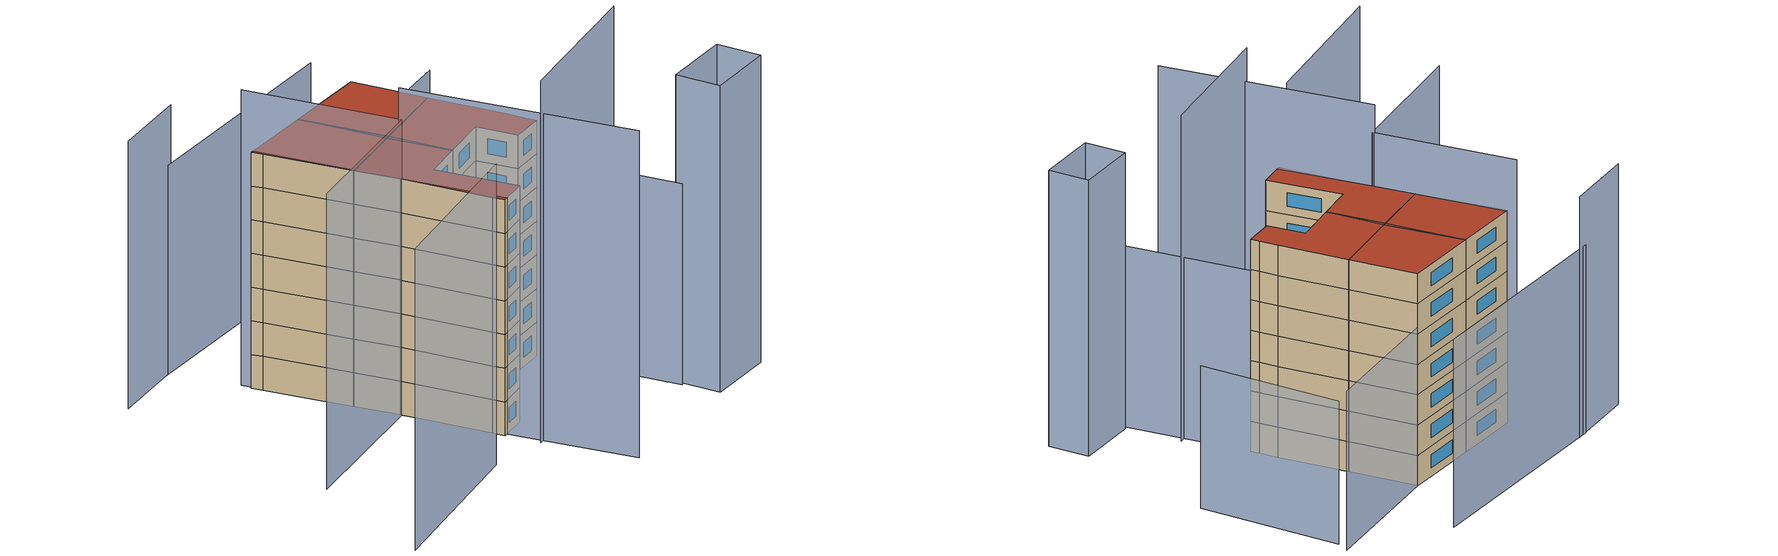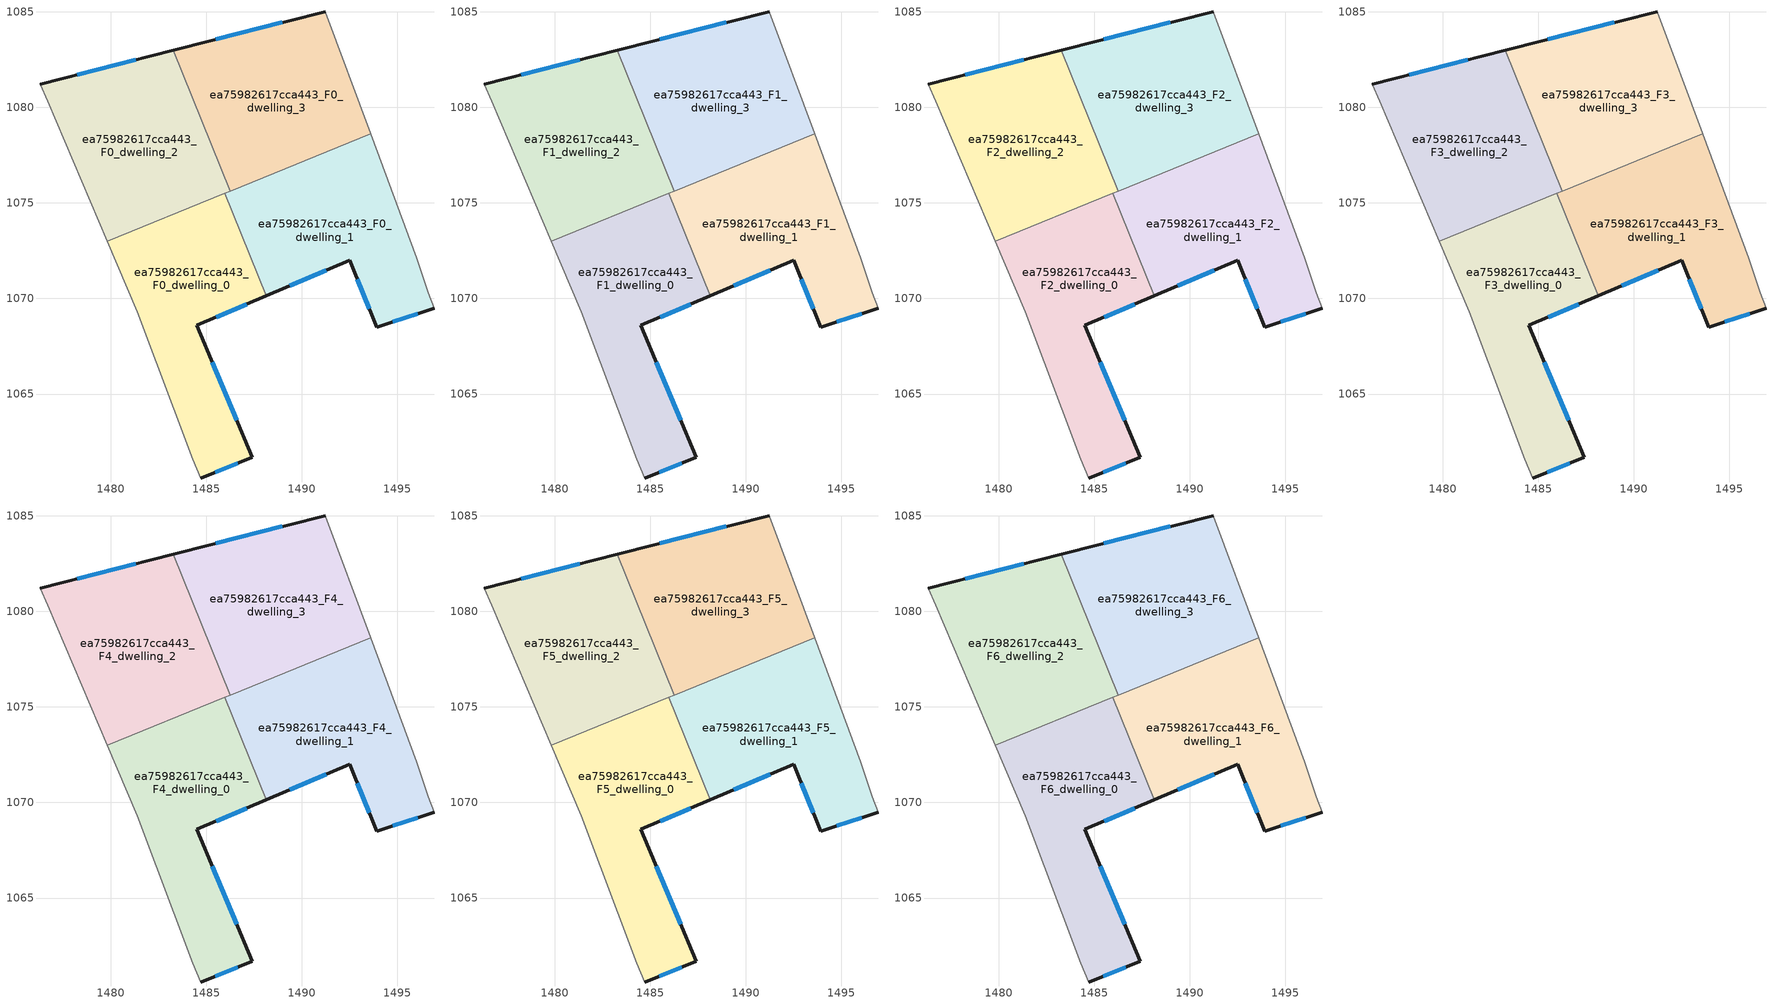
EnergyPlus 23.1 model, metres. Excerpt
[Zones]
ea75982617cca443_F0_dwelling_0
 floor ground (EU_floor_Construction): 1485.97,1075.49 1488.15,1070.14 1484.51,1068.59 1487.41,1061.69 1484.71,1060.59 1484.31,1061.59 1481.41,1069.29 1479.83,1072.99 z0
 wall outside (EU_wall_Construction): 1484.71,1060.59 1487.41,1061.69 1484.51,1068.59 1488.15,1070.14 z0:3
 wall adiabatic (EU_wall_Construction): 1481.41,1069.29 1484.31,1061.59 1484.71,1060.59 / 1479.83,1072.99 1481.41,1069.3 z0:3
 wall to ea75982617cca443_F0_dwelling_1 (EU_wall_Construction): 1488.15,1070.14 1485.97,1075.49 z0:3
 wall to ea75982617cca443_F0_dwelling_2 (EU_wall_Construction): 1485.97,1075.49 1479.83,1072.99 z0:3
 window (EU_Window_Construction): 1485.53,1069.03 1487.13,1069.71 / 1486.6,1063.62 1485.33,1066.66 / 1485.47,1060.9 1486.66,1061.38 z0.84:2.16
ea75982617cca443_F0_dwelling_1
 floor ground (EU_floor_Construction): 1486.27,1075.62 1488.15,1070.14 1485.97,1075.49 z0; 1493.6,1078.6 1496.02,1072.09 1496.62,1070.29 1496.92,1069.49 1493.92,1068.49 1492.52,1072 1488.15,1070.14 1486.27,1075.62 z0
 wall outside (EU_wall_Construction): 1488.15,1070.14 1492.52,1072 1493.92,1068.49 1496.92,1069.49 z0:3
 wall adiabatic (EU_wall_Construction): 1496.92,1069.49 1496.62,1070.29 1496.02,1072.09 1493.6,1078.6 z0:3
 wall to ea75982617cca443_F0_dwelling_3 (EU_wall_Construction): 1493.6,1078.6 1486.27,1075.62 z0:3
 wall to ea75982617cca443_F0_dwelling_2 (EU_wall_Construction): 1486.27,1075.62 1485.97,1075.49 z0:3
 window (EU_Window_Construction): 1494.76,1068.77 1496.08,1069.21 / 1492.91,1071.01 1493.53,1069.47 / 1489.37,1070.66 1491.3,1071.47 z0.84:2.16
ea75982617cca443_F0_dwelling_2
 floor ground (EU_floor_Construction): 1483.27,1082.98 1486.27,1075.62 1479.83,1072.99 1476.71,1080.3 1476.31,1081.21 z0
 wall outside (EU_wall_Construction): 1483.27,1082.98 1476.31,1081.21 z0:3
 wall adiabatic (EU_wall_Construction): 1476.31,1081.21 1476.71,1080.3 1479.83,1072.99 z0:3
 wall to ea75982617cca443_F0_dwelling_3 (EU_wall_Construction): 1486.27,1075.62 1483.27,1082.98 z0:3
 window (EU_Window_Construction): 1481.32,1082.48 1478.26,1081.7 z0.84:2.16
ea75982617cca443_F0_dwelling_3
 floor ground (EU_floor_Construction): 1491.22,1085 1493.6,1078.6 1486.27,1075.62 1483.27,1082.98 z0
 wall outside (EU_wall_Construction): 1491.22,1085 1483.27,1082.98 z0:3
 wall adiabatic (EU_wall_Construction): 1493.6,1078.6 1491.22,1085 z0:3
 window (EU_Window_Construction): 1489,1084.44 1485.5,1083.55 z0.84:2.16
ea75982617cca443_F1_dwelling_0
 floor to ea75982617cca443_F0_dwelling_0 (EU_floor_Construction): 1485.97,1075.49 1488.15,1070.14 1484.51,1068.59 1487.41,1061.69 1484.71,1060.59 1484.31,1061.59 1481.41,1069.29 1479.83,1072.99 z3
 wall outside (EU_wall_Construction): 1484.71,1060.59 1487.41,1061.69 1484.51,1068.59 1488.15,1070.14 z3:6
 wall adiabatic (EU_wall_Construction): 1481.41,1069.29 1484.31,1061.59 1484.71,1060.59 / 1479.83,1072.99 1481.41,1069.3 z3:6
 wall to ea75982617cca443_F1_dwelling_1 (EU_wall_Construction): 1488.15,1070.14 1485.97,1075.49 z3:6
 wall to ea75982617cca443_F1_dwelling_2 (EU_wall_Construction): 1485.97,1075.49 1479.83,1072.99 z3:6
 window (EU_Window_Construction): 1485.53,1069.03 1487.13,1069.71 / 1486.6,1063.62 1485.33,1066.66 / 1485.47,1060.9 1486.66,1061.38 z3.84:5.16
ea75982617cca443_F1_dwelling_1
 floor to ea75982617cca443_F0_dwelling_1 (EU_floor_Construction): 1493.6,1078.6 1496.02,1072.09 1496.62,1070.29 1496.92,1069.49 1493.92,1068.49 1492.52,1072 1488.15,1070.14 1486.27,1075.62 z3; 1486.27,1075.62 1488.15,1070.14 1485.97,1075.49 z3
 wall outside (EU_wall_Construction): 1488.15,1070.14 1492.52,1072 1493.92,1068.49 1496.92,1069.49 z3:6
 wall adiabatic (EU_wall_Construction): 1496.92,1069.49 1496.62,1070.29 1496.02,1072.09 1493.6,1078.6 z3:6
 wall to ea75982617cca443_F1_dwelling_3 (EU_wall_Construction): 1493.6,1078.6 1486.27,1075.62 z3:6
 wall to ea75982617cca443_F1_dwelling_2 (EU_wall_Construction): 1486.27,1075.62 1485.97,1075.49 z3:6
 window (EU_Window_Construction): 1494.76,1068.77 1496.08,1069.21 / 1492.91,1071.01 1493.53,1069.47 / 1489.37,1070.66 1491.3,1071.47 z3.84:5.16
ea75982617cca443_F1_dwelling_2
 floor to ea75982617cca443_F0_dwelling_2 (EU_floor_Construction): 1483.27,1082.98 1485.97,1075.49 1479.83,1072.99 1476.71,1080.3 1476.31,1081.21 z3; 1483.27,1082.98 1486.27,1075.62 1485.97,1075.49 z3
 wall outside (EU_wall_Construction): 1483.27,1082.98 1476.31,1081.21 z3:6
 wall adiabatic (EU_wall_Construction): 1476.31,1081.21 1476.71,1080.3 1479.83,1072.99 z3:6
 wall to ea75982617cca443_F1_dwelling_3 (EU_wall_Construction): 1486.27,1075.62 1483.27,1082.98 z3:6
 window (EU_Window_Construction): 1481.32,1082.48 1478.26,1081.7 z3.84:5.16
ea75982617cca443_F1_dwelling_3
 floor to ea75982617cca443_F0_dwelling_3 (EU_floor_Construction): 1491.22,1085 1493.6,1078.6 1486.27,1075.62 1483.27,1082.98 z3
 wall outside (EU_wall_Construction): 1491.22,1085 1483.27,1082.98 z3:6
 wall adiabatic (EU_wall_Construction): 1493.6,1078.6 1491.22,1085 z3:6
 window (EU_Window_Construction): 1489,1084.44 1485.5,1083.55 z3.84:5.16
ea75982617cca443_F2_dwelling_0
 floor to ea75982617cca443_F1_dwelling_0 (EU_floor_Construction): 1485.97,1075.49 1488.15,1070.14 1484.51,1068.59 1487.41,1061.69 1484.71,1060.59 1484.31,1061.59 1481.41,1069.29 1479.83,1072.99 z6
 wall outside (EU_wall_Construction): 1484.71,1060.59 1487.41,1061.69 1484.51,1068.59 1488.15,1070.14 z6:9
 wall adiabatic (EU_wall_Construction): 1481.41,1069.29 1484.31,1061.59 1484.71,1060.59 / 1479.83,1072.99 1481.41,1069.3 z6:9
 wall to ea75982617cca443_F2_dwelling_1 (EU_wall_Construction): 1488.15,1070.14 1485.97,1075.49 z6:9
 wall to ea75982617cca443_F2_dwelling_2 (EU_wall_Construction): 1485.97,1075.49 1479.83,1072.99 z6:9
 window (EU_Window_Construction): 1485.53,1069.03 1487.13,1069.71 / 1486.6,1063.62 1485.33,1066.66 / 1485.47,1060.9 1486.66,1061.38 z6.84:8.16
ea75982617cca443_F2_dwelling_1
 floor to ea75982617cca443_F1_dwelling_1 (EU_floor_Construction): 1493.6,1078.6 1496.02,1072.09 1496.62,1070.29 1496.92,1069.49 1493.92,1068.49 1492.52,1072 1488.15,1070.14 1486.27,1075.62 z6; 1486.27,1075.62 1488.15,1070.14 1485.97,1075.49 z6
 wall outside (EU_wall_Construction): 1488.15,1070.14 1492.52,1072 1493.92,1068.49 1496.92,1069.49 z6:9
 wall adiabatic (EU_wall_Construction): 1496.92,1069.49 1496.62,1070.29 1496.02,1072.09 1493.6,1078.6 z6:9
 wall to ea75982617cca443_F2_dwelling_3 (EU_wall_Construction): 1493.6,1078.6 1486.27,1075.62 z6:9
 wall to ea75982617cca443_F2_dwelling_2 (EU_wall_Construction): 1486.27,1075.62 1485.97,1075.49 z6:9
 window (EU_Window_Construction): 1494.76,1068.77 1496.08,1069.21 / 1492.91,1071.01 1493.53,1069.47 / 1489.37,1070.66 1491.3,1071.47 z6.84:8.16
ea75982617cca443_F2_dwelling_2
 floor to ea75982617cca443_F1_dwelling_2 (EU_floor_Construction): 1483.27,1082.98 1485.97,1075.49 1479.83,1072.99 1476.71,1080.3 1476.31,1081.21 z6; 1483.27,1082.98 1486.27,1075.62 1485.97,1075.49 z6
 wall outside (EU_wall_Construction): 1483.27,1082.98 1476.31,1081.21 z6:9
 wall adiabatic (EU_wall_Construction): 1476.31,1081.21 1476.71,1080.3 1479.83,1072.99 z6:9
 wall to ea75982617cca443_F2_dwelling_3 (EU_wall_Construction): 1486.27,1075.62 1483.27,1082.98 z6:9
 window (EU_Window_Construction): 1481.32,1082.48 1478.26,1081.7 z6.84:8.16
ea75982617cca443_F2_dwelling_3
 floor to ea75982617cca443_F1_dwelling_3 (EU_floor_Construction): 1491.22,1085 1493.6,1078.6 1486.27,1075.62 1483.27,1082.98 z6
 wall outside (EU_wall_Construction): 1491.22,1085 1483.27,1082.98 z6:9
 wall adiabatic (EU_wall_Construction): 1493.6,1078.6 1491.22,1085 z6:9
 window (EU_Window_Construction): 1489,1084.44 1485.5,1083.55 z6.84:8.16
ea75982617cca443_F3_dwelling_0
 floor to ea75982617cca443_F2_dwelling_0 (EU_floor_Construction): 1485.97,1075.49 1488.15,1070.14 1484.51,1068.59 1487.41,1061.69 1484.71,1060.59 1484.31,1061.59 1481.41,1069.29 1479.83,1072.99 z9
 wall outside (EU_wall_Construction): 1484.71,1060.59 1487.41,1061.69 1484.51,1068.59 1488.15,1070.14 z9:12
 wall adiabatic (EU_wall_Construction): 1481.41,1069.29 1484.31,1061.59 1484.71,1060.59 / 1479.83,1072.99 1481.41,1069.3 z9:12
 wall to ea75982617cca443_F3_dwelling_1 (EU_wall_Construction): 1488.15,1070.14 1485.97,1075.49 z9:12
 wall to ea75982617cca443_F3_dwelling_2 (EU_wall_Construction): 1485.97,1075.49 1479.83,1072.99 z9:12
 window (EU_Window_Construction): 1485.53,1069.03 1487.13,1069.71 / 1486.6,1063.62 1485.33,1066.66 / 1485.47,1060.9 1486.66,1061.38 z9.84:11.16
ea75982617cca443_F3_dwelling_1
 floor to ea75982617cca443_F2_dwelling_1 (EU_floor_Construction): 1493.6,1078.6 1496.02,1072.09 1496.62,1070.29 1496.92,1069.49 1493.92,1068.49 1492.52,1072 1488.15,1070.14 1486.27,1075.62 z9; 1486.27,1075.62 1488.15,1070.14 1485.97,1075.49 z9
 wall outside (EU_wall_Construction): 1488.15,1070.14 1492.52,1072 1493.92,1068.49 1496.92,1069.49 z9:12
 wall adiabatic (EU_wall_Construction): 1496.92,1069.49 1496.62,1070.29 1496.02,1072.09 1493.6,1078.6 z9:12
 wall to ea75982617cca443_F3_dwelling_3 (EU_wall_Construction): 1493.6,1078.6 1486.27,1075.62 z9:12
 wall to ea75982617cca443_F3_dwelling_2 (EU_wall_Construction): 1486.27,1075.62 1485.97,1075.49 z9:12
 window (EU_Window_Construction): 1494.76,1068.77 1496.08,1069.21 / 1492.91,1071.01 1493.53,1069.47 / 1489.37,1070.66 1491.3,1071.47 z9.84:11.16
ea75982617cca443_F3_dwelling_2
 floor to ea75982617cca443_F2_dwelling_2 (EU_floor_Construction): 1483.27,1082.98 1485.97,1075.49 1479.83,1072.99 1476.71,1080.3 1476.31,1081.21 z9; 1483.27,1082.98 1486.27,1075.62 1485.97,1075.49 z9
 wall outside (EU_wall_Construction): 1483.27,1082.98 1476.31,1081.21 z9:12
 wall adiabatic (EU_wall_Construction): 1476.31,1081.21 1476.71,1080.3 1479.83,1072.99 z9:12
 wall to ea75982617cca443_F3_dwelling_3 (EU_wall_Construction): 1486.27,1075.62 1483.27,1082.98 z9:12
 window (EU_Window_Construction): 1481.32,1082.48 1478.26,1081.7 z9.84:11.16
ea75982617cca443_F3_dwelling_3
 floor to ea75982617cca443_F2_dwelling_3 (EU_floor_Construction): 1491.22,1085 1493.6,1078.6 1486.27,1075.62 1483.27,1082.98 z9
 wall outside (EU_wall_Construction): 1491.22,1085 1483.27,1082.98 z9:12
 wall adiabatic (EU_wall_Construction): 1493.6,1078.6 1491.22,1085 z9:12
 window (EU_Window_Construction): 1489,1084.44 1485.5,1083.55 z9.84:11.16
ea75982617cca443_F4_dwelling_0
 floor to ea75982617cca443_F3_dwelling_0 (EU_floor_Construction): 1485.97,1075.49 1488.15,1070.14 1484.51,1068.59 1487.41,1061.69 1484.71,1060.59 1484.31,1061.59 1481.41,1069.29 1479.83,1072.99 z12
 wall outside (EU_wall_Construction): 1484.71,1060.59 1487.41,1061.69 1484.51,1068.59 1488.15,1070.14 z12:15
 wall adiabatic (EU_wall_Construction): 1481.41,1069.29 1484.31,1061.59 1484.71,1060.59 / 1479.83,1072.99 1481.41,1069.3 z12:15
 wall to ea75982617cca443_F4_dwelling_1 (EU_wall_Construction): 1488.15,1070.14 1485.97,1075.49 z12:15
 wall to ea75982617cca443_F4_dwelling_2 (EU_wall_Construction): 1485.97,1075.49 1479.83,1072.99 z12:15
 window (EU_Window_Construction): 1485.53,1069.03 1487.13,1069.71 / 1486.6,1063.62 1485.33,1066.66 / 1485.47,1060.9 1486.66,1061.38 z12.84:14.16
ea75982617cca443_F4_dwelling_1
 floor to ea75982617cca443_F3_dwelling_1 (EU_floor_Construction): 1493.6,1078.6 1496.02,1072.09 1496.62,1070.29 1496.92,1069.49 1493.92,1068.49 1492.52,1072 1488.15,1070.14 1486.27,1075.62 z12; 1486.27,1075.62 1488.15,1070.14 1485.97,1075.49 z12
 wall outside (EU_wall_Construction): 1488.15,1070.14 1492.52,1072 1493.92,1068.49 1496.92,1069.49 z12:15
 wall adiabatic (EU_wall_Construction): 1496.92,1069.49 1496.62,1070.29 1496.02,1072.09 1493.6,1078.6 z12:15
 wall to ea75982617cca443_F4_dwelling_3 (EU_wall_Construction): 1493.6,1078.6 1486.27,1075.62 z12:15
 wall to ea75982617cca443_F4_dwelling_2 (EU_wall_Construction): 1486.27,1075.62 1485.97,1075.49 z12:15
 window (EU_Window_Construction): 1494.76,1068.77 1496.08,1069.21 / 1492.91,1071.01 1493.53,1069.47 / 1489.37,1070.66 1491.3,1071.47 z12.84:14.16
ea75982617cca443_F4_dwelling_2
 floor to ea75982617cca443_F3_dwelling_2 (EU_floor_Construction): 1483.27,1082.98 1485.97,1075.49 1479.83,1072.99 1476.71,1080.3 1476.31,1081.21 z12; 1483.27,1082.98 1486.27,1075.62 1485.97,1075.49 z12
 wall outside (EU_wall_Construction): 1483.27,1082.98 1476.31,1081.21 z12:15
 wall adiabatic (EU_wall_Construction): 1476.31,1081.21 1476.71,1080.3 1479.83,1072.99 z12:15
 wall to ea75982617cca443_F4_dwelling_3 (EU_wall_Construction): 1486.27,1075.62 1483.27,1082.98 z12:15
 window (EU_Window_Construction): 1481.32,1082.48 1478.26,1081.7 z12.84:14.16
ea75982617cca443_F4_dwelling_3
 floor to ea75982617cca443_F3_dwelling_3 (EU_floor_Construction): 1491.22,1085 1493.6,1078.6 1486.27,1075.62 1483.27,1082.98 z12
 wall outside (EU_wall_Construction): 1491.22,1085 1483.27,1082.98 z12:15
 wall adiabatic (EU_wall_Construction): 1493.6,1078.6 1491.22,1085 z12:15
 window (EU_Window_Construction): 1489,1084.44 1485.5,1083.55 z12.84:14.16
ea75982617cca443_F5_dwelling_0
 floor to ea75982617cca443_F4_dwelling_0 (EU_floor_Construction): 1485.97,1075.49 1488.15,1070.14 1484.51,1068.59 1487.41,1061.69 1484.71,1060.59 1484.31,1061.59 1481.41,1069.29 1479.83,1072.99 z15
 wall outside (EU_wall_Construction): 1484.71,1060.59 1487.41,1061.69 1484.51,1068.59 1488.15,1070.14 z15:18
 wall adiabatic (EU_wall_Construction): 1481.41,1069.29 1484.31,1061.59 1484.71,1060.59 / 1479.83,1072.99 1481.41,1069.3 z15:18
 wall to ea75982617cca443_F5_dwelling_1 (EU_wall_Construction): 1488.15,1070.14 1485.97,1075.49 z15:18
 wall to ea75982617cca443_F5_dwelling_2 (EU_wall_Construction): 1485.97,1075.49 1479.83,1072.99 z15:18
 window (EU_Window_Construction): 1485.53,1069.03 1487.13,1069.71 / 1486.6,1063.62 1485.33,1066.66 / 1485.47,1060.9 1486.66,1061.38 z15.84:17.16
ea75982617cca443_F5_dwelling_1
 floor to ea75982617cca443_F4_dwelling_1 (EU_floor_Construction): 1493.6,1078.6 1496.02,1072.09 1496.62,1070.29 1496.92,1069.49 1493.92,1068.49 1492.52,1072 1488.15,1070.14 1486.27,1075.62 z15; 1486.27,1075.62 1488.15,1070.14 1485.97,1075.49 z15
 wall outside (EU_wall_Construction): 1488.15,1070.14 1492.52,1072 1493.92,1068.49 1496.92,1069.49 z15:18
 wall adiabatic (EU_wall_Construction): 1496.92,1069.49 1496.62,1070.29 1496.02,1072.09 1493.6,1078.6 z15:18
 wall to ea75982617cca443_F5_dwelling_3 (EU_wall_Construction): 1493.6,1078.6 1486.27,1075.62 z15:18
 wall to ea75982617cca443_F5_dwelling_2 (EU_wall_Construction): 1486.27,1075.62 1485.97,1075.49 z15:18
 window (EU_Window_Construction): 1494.76,1068.77 1496.08,1069.21 / 1492.91,1071.01 1493.53,1069.47 / 1489.37,1070.66 1491.3,1071.47 z15.84:17.16
ea75982617cca443_F5_dwelling_2
 floor to ea75982617cca443_F4_dwelling_2 (EU_floor_Construction): 1483.27,1082.98 1485.97,1075.49 1479.83,1072.99 1476.71,1080.3 1476.31,1081.21 z15; 1483.27,1082.98 1486.27,1075.62 1485.97,1075.49 z15
 wall outside (EU_wall_Construction): 1483.27,1082.98 1476.31,1081.21 z15:18
 wall adiabatic (EU_wall_Construction): 1476.31,1081.21 1476.71,1080.3 1479.83,1072.99 z15:18
 wall to ea75982617cca443_F5_dwelling_3 (EU_wall_Construction): 1486.27,1075.62 1483.27,1082.98 z15:18
 window (EU_Window_Construction): 1481.32,1082.48 1478.26,1081.7 z15.84:17.16
ea75982617cca443_F5_dwelling_3
 floor to ea75982617cca443_F4_dwelling_3 (EU_floor_Construction): 1491.22,1085 1493.6,1078.6 1486.27,1075.62 1483.27,1082.98 z15
 wall outside (EU_wall_Construction): 1491.22,1085 1483.27,1082.98 z15:18
 wall adiabatic (EU_wall_Construction): 1493.6,1078.6 1491.22,1085 z15:18
 window (EU_Window_Construction): 1489,1084.44 1485.5,1083.55 z15.84:17.16
ea75982617cca443_F6_dwelling_0
 floor to ea75982617cca443_F5_dwelling_0 (EU_floor_Construction): 1485.97,1075.49 1488.15,1070.14 1484.51,1068.59 1487.41,1061.69 1484.71,1060.59 1484.31,1061.59 1481.41,1069.29 1479.83,1072.99 z18
 wall outside (EU_wall_Construction): 1484.71,1060.59 1487.41,1061.69 1484.51,1068.59 1488.15,1070.14 z18:21
 wall adiabatic (EU_wall_Construction): 1481.41,1069.29 1484.31,1061.59 1484.71,1060.59 / 1479.83,1072.99 1481.41,1069.3 z18:21
 wall to ea75982617cca443_F6_dwelling_1 (EU_wall_Construction): 1488.15,1070.14 1485.97,1075.49 z18:21
 wall to ea75982617cca443_F6_dwelling_2 (EU_wall_Construction): 1485.97,1075.49 1479.83,1072.99 z18:21
 window (EU_Window_Construction): 1485.53,1069.03 1487.13,1069.71 / 1486.6,1063.62 1485.33,1066.66 / 1485.47,1060.9 1486.66,1061.38 z18.84:20.16
 roof outside (EU_roof_Construction): 1487.41,1061.69 1484.51,1068.59 1488.15,1070.14 1485.97,1075.49 1479.83,1072.99 1481.41,1069.3 1484.31,1061.59 1484.71,1060.59 z21
ea75982617cca443_F6_dwelling_1
 floor to ea75982617cca443_F5_dwelling_1 (EU_floor_Construction): 1493.6,1078.6 1496.02,1072.09 1496.62,1070.29 1496.92,1069.49 1493.92,1068.49 1492.52,1072 1488.15,1070.14 1486.27,1075.62 z18; 1486.27,1075.62 1488.15,1070.14 1485.97,1075.49 z18
 wall outside (EU_wall_Construction): 1488.15,1070.14 1492.52,1072 1493.92,1068.49 1496.92,1069.49 z18:21
 wall adiabatic (EU_wall_Construction): 1496.92,1069.49 1496.62,1070.29 1496.02,1072.09 1493.6,1078.6 z18:21
 wall to ea75982617cca443_F6_dwelling_3 (EU_wall_Construction): 1493.6,1078.6 1486.27,1075.62 z18:21
 wall to ea75982617cca443_F6_dwelling_2 (EU_wall_Construction): 1486.27,1075.62 1485.97,1075.49 z18:21
 window (EU_Window_Construction): 1494.76,1068.77 1496.08,1069.21 / 1492.91,1071.01 1493.53,1069.47 / 1489.37,1070.66 1491.3,1071.47 z18.84:20.16
 roof outside (EU_roof_Construction): 1488.15,1070.14 1486.27,1075.62 1485.97,1075.49 z21; 1496.92,1069.49 1496.62,1070.29 1496.02,1072.09 1493.6,1078.6 1486.27,1075.62 1488.15,1070.14 1492.52,1072 1493.92,1068.49 z21
ea75982617cca443_F6_dwelling_2
 floor to ea75982617cca443_F5_dwelling_2 (EU_floor_Construction): 1483.27,1082.98 1485.97,1075.49 1479.83,1072.99 1476.71,1080.3 1476.31,1081.21 z18; 1483.27,1082.98 1486.27,1075.62 1485.97,1075.49 z18
 wall outside (EU_wall_Construction): 1483.27,1082.98 1476.31,1081.21 z18:21
 wall adiabatic (EU_wall_Construction): 1476.31,1081.21 1476.71,1080.3 1479.83,1072.99 z18:21
 wall to ea75982617cca443_F6_dwelling_3 (EU_wall_Construction): 1486.27,1075.62 1483.27,1082.98 z18:21
 window (EU_Window_Construction): 1481.32,1082.48 1478.26,1081.7 z18.84:20.16
 roof outside (EU_roof_Construction): 1485.97,1075.49 1483.27,1082.98 1476.31,1081.21 1476.71,1080.3 1479.83,1072.99 z21; 1486.27,1075.62 1483.27,1082.98 1485.97,1075.49 z21
ea75982617cca443_F6_dwelling_3
 floor to ea75982617cca443_F5_dwelling_3 (EU_floor_Construction): 1491.22,1085 1493.6,1078.6 1486.27,1075.62 1483.27,1082.98 z18
 wall outside (EU_wall_Construction): 1491.22,1085 1483.27,1082.98 z18:21
 wall adiabatic (EU_wall_Construction): 1493.6,1078.6 1491.22,1085 z18:21
 window (EU_Window_Construction): 1489,1084.44 1485.5,1083.55 z18.84:20.16
 roof outside (EU_roof_Construction): 1493.6,1078.6 1491.22,1085 1483.27,1082.98 1486.27,1075.62 z21
shading: 1464.67,1050.38 1480.43,1057.24 z0:26.8; 1485.87,1057.67 1499.84,1063.59 z0:32.2; 1501.62,1058.28 1507.91,1060.05 / 1507.91,1060.05 1509.03,1056.08 / 1509.03,1056.08 1502.74,1054.31 / 1502.74,1054.31 1501.62,1058.28 z0:27.3; 1501.57,1057.48 1496.61,1070.29 z0:17.9; 1496.72,1070.02 1491.22,1085 / 1491.22,1085 1505.04,1090.07 z0:15.7; 1508.33,1074.81 1504.68,1088.69 z0:14.1; 1481.37,1069.39 1489.58,1050.14 z0:29.1; 1476.16,1082.19 1481.46,1069.17 / 1481.46,1069.17 1467.5,1063.48 z0:26.3; 1473.83,1087.89 1466.58,1085.4 z0:23.8; 1494.93,1093.41 1472.76,1087.57 z0:18.6
[Building]
EU S2 Campaign: North Axis=0; Terrain=City; Solar Distribution=FullExterior
[Site:Location]
Lyon-Bron: Latitude=45.75; Longitude=5; Time Zone=1; Elevation=198
[SizingPeriod:WeatherFileDays]
AnnualSizingPeriod: Begin Month=1; Begin Day of Month=1; End Month=12; End Day of Month=31; Day of Week for Start Day=Monday; Use Weather File Daylight Saving Period=No; Use Weather File Rain and Snow Indicators=No
[MATERIAL]
EU_InternalMass_Material: Roughness=MediumRough; Thickness=0.1; Conductivity=1; Density=1800; Specific Heat=900; Thermal Absorptance=0.9; Solar Absorptance=0.7; Visible Absorptance=0.7
[MATERIAL:NOMASS] Roughness=MediumRough; Thermal Absorptance=0.9; Solar Absorptance=0.7; Visible Absorptance=0.7
Name | Thermal Resistance
EU_wall_NoMass | 0.776494
EU_roof_NoMass | 0.486893
EU_floor_NoMass | 0.421597
[WINDOWMATERIAL:SIMPLEGLAZINGSYSTEM]
EU_Window_SimpleGlazing: UFactor=4.24961; Solar Heat Gain Coefficient=0.83; Visible Transmittance=0.83
[CONSTRUCTION]
EU_wall_Construction: EU_wall_NoMass
EU_roof_Construction: EU_roof_NoMass
EU_floor_Construction: EU_floor_NoMass
EU_Window_Construction: EU_Window_SimpleGlazing
EU_InternalMass_Construction: EU_InternalMass_Material
[ZONE] Type=1; Multiplier=1; Ceiling Height=autocalculate; Floor Area=autocalculate; Part of Total Floor Area=Yes
Name | Volume
ea75982617cca443_F0_dwelling_0; ea75982617cca443_F1_dwelling_0; ea75982617cca443_F2_dwelling_0; ea75982617cca443_F3_dwelling_0; ea75982617cca443_F4_dwelling_0; ea75982617cca443_F5_dwelling_0; ea75982617cca443_F6_dwelling_0 | 177.921
ea75982617cca443_F0_dwelling_1; ea75982617cca443_F1_dwelling_1; ea75982617cca443_F2_dwelling_1; ea75982617cca443_F3_dwelling_1; ea75982617cca443_F4_dwelling_1; ea75982617cca443_F5_dwelling_1; ea75982617cca443_F6_dwelling_1 | 177.924
ea75982617cca443_F0_dwelling_2; ea75982617cca443_F1_dwelling_2; ea75982617cca443_F2_dwelling_2; ea75982617cca443_F3_dwelling_2; ea75982617cca443_F4_dwelling_2; ea75982617cca443_F5_dwelling_2; ea75982617cca443_F6_dwelling_2 | 177.916
ea75982617cca443_F0_dwelling_3; ea75982617cca443_F1_dwelling_3; ea75982617cca443_F2_dwelling_3; ea75982617cca443_F3_dwelling_3; ea75982617cca443_F4_dwelling_3; ea75982617cca443_F5_dwelling_3; ea75982617cca443_F6_dwelling_3 | 177.901
[INTERNALMASS] Construction=EU_InternalMass_Construction
Name | Zone or ZoneList | Surface Area
ea75982617cca443_F0_dwelling_0_EU_InternalMass | ea75982617cca443_F0_dwelling_0 | 59.3088
ea75982617cca443_F0_dwelling_1_EU_InternalMass | ea75982617cca443_F0_dwelling_1 | 59.3114
ea75982617cca443_F0_dwelling_2_EU_InternalMass | ea75982617cca443_F0_dwelling_2 | 59.3067
ea75982617cca443_F0_dwelling_3_EU_InternalMass | ea75982617cca443_F0_dwelling_3 | 59.3044
ea75982617cca443_F1_dwelling_0_EU_InternalMass | ea75982617cca443_F1_dwelling_0 | 59.3088
ea75982617cca443_F1_dwelling_1_EU_InternalMass | ea75982617cca443_F1_dwelling_1 | 59.3114
ea75982617cca443_F1_dwelling_2_EU_InternalMass | ea75982617cca443_F1_dwelling_2 | 59.3067
ea75982617cca443_F1_dwelling_3_EU_InternalMass | ea75982617cca443_F1_dwelling_3 | 59.3044
ea75982617cca443_F2_dwelling_0_EU_InternalMass | ea75982617cca443_F2_dwelling_0 | 59.3088
ea75982617cca443_F2_dwelling_1_EU_InternalMass | ea75982617cca443_F2_dwelling_1 | 59.3114
ea75982617cca443_F2_dwelling_2_EU_InternalMass | ea75982617cca443_F2_dwelling_2 | 59.3067
ea75982617cca443_F2_dwelling_3_EU_InternalMass | ea75982617cca443_F2_dwelling_3 | 59.3044
ea75982617cca443_F3_dwelling_0_EU_InternalMass | ea75982617cca443_F3_dwelling_0 | 59.3088
ea75982617cca443_F3_dwelling_1_EU_InternalMass | ea75982617cca443_F3_dwelling_1 | 59.3114
ea75982617cca443_F3_dwelling_2_EU_InternalMass | ea75982617cca443_F3_dwelling_2 | 59.3067
ea75982617cca443_F3_dwelling_3_EU_InternalMass | ea75982617cca443_F3_dwelling_3 | 59.3044
ea75982617cca443_F4_dwelling_0_EU_InternalMass | ea75982617cca443_F4_dwelling_0 | 59.3088
ea75982617cca443_F4_dwelling_1_EU_InternalMass | ea75982617cca443_F4_dwelling_1 | 59.3114
ea75982617cca443_F4_dwelling_2_EU_InternalMass | ea75982617cca443_F4_dwelling_2 | 59.3067
ea75982617cca443_F4_dwelling_3_EU_InternalMass | ea75982617cca443_F4_dwelling_3 | 59.3044
ea75982617cca443_F5_dwelling_0_EU_InternalMass | ea75982617cca443_F5_dwelling_0 | 59.3088
ea75982617cca443_F5_dwelling_1_EU_InternalMass | ea75982617cca443_F5_dwelling_1 | 59.3114
ea75982617cca443_F5_dwelling_2_EU_InternalMass | ea75982617cca443_F5_dwelling_2 | 59.3067
ea75982617cca443_F5_dwelling_3_EU_InternalMass | ea75982617cca443_F5_dwelling_3 | 59.3044
ea75982617cca443_F6_dwelling_0_EU_InternalMass | ea75982617cca443_F6_dwelling_0 | 59.3088
ea75982617cca443_F6_dwelling_1_EU_InternalMass | ea75982617cca443_F6_dwelling_1 | 59.3114
ea75982617cca443_F6_dwelling_2_EU_InternalMass | ea75982617cca443_F6_dwelling_2 | 59.3067
ea75982617cca443_F6_dwelling_3_EU_InternalMass | ea75982617cca443_F6_dwelling_3 | 59.3044
[OTHEREQUIPMENT] Fuel Type=Electricity; Design Level Calculation Method=Watts/Area; Power per Zone Floor Area=1; Fraction Latent=0; Fraction Radiant=0; Fraction Lost=0; Carbon Dioxide Generation Rate=0; EndUse Subcategory=EU_Step8_InternalGains
Name | Zone or ZoneList or Space or SpaceList | Schedule
EU_Step8_InternalGain_ea75982617cca443_F0_dwelling_0_f000 | ea75982617cca443_F0_dwelling_0 | EU_Step8_GainSchedule_ea75982617cca443_F0_dwelling_0_f000
EU_Step8_InternalGain_ea75982617cca443_F0_dwelling_1_f000 | ea75982617cca443_F0_dwelling_1 | EU_Step8_GainSchedule_ea75982617cca443_F0_dwelling_1_f000
EU_Step8_InternalGain_ea75982617cca443_F0_dwelling_2_f000 | ea75982617cca443_F0_dwelling_2 | EU_Step8_GainSchedule_ea75982617cca443_F0_dwelling_2_f000
EU_Step8_InternalGain_ea75982617cca443_F0_dwelling_3_f000 | ea75982617cca443_F0_dwelling_3 | EU_Step8_GainSchedule_ea75982617cca443_F0_dwelling_3_f000
EU_Step8_InternalGain_ea75982617cca443_F1_dwelling_0_f000 | ea75982617cca443_F1_dwelling_0 | EU_Step8_GainSchedule_ea75982617cca443_F1_dwelling_0_f000
EU_Step8_InternalGain_ea75982617cca443_F1_dwelling_1_f000 | ea75982617cca443_F1_dwelling_1 | EU_Step8_GainSchedule_ea75982617cca443_F1_dwelling_1_f000
EU_Step8_InternalGain_ea75982617cca443_F1_dwelling_2_f000 | ea75982617cca443_F1_dwelling_2 | EU_Step8_GainSchedule_ea75982617cca443_F1_dwelling_2_f000
EU_Step8_InternalGain_ea75982617cca443_F1_dwelling_3_f000 | ea75982617cca443_F1_dwelling_3 | EU_Step8_GainSchedule_ea75982617cca443_F1_dwelling_3_f000
EU_Step8_InternalGain_ea75982617cca443_F2_dwelling_0_f000 | ea75982617cca443_F2_dwelling_0 | EU_Step8_GainSchedule_ea75982617cca443_F2_dwelling_0_f000
EU_Step8_InternalGain_ea75982617cca443_F2_dwelling_1_f000 | ea75982617cca443_F2_dwelling_1 | EU_Step8_GainSchedule_ea75982617cca443_F2_dwelling_1_f000
EU_Step8_InternalGain_ea75982617cca443_F2_dwelling_2_f000 | ea75982617cca443_F2_dwelling_2 | EU_Step8_GainSchedule_ea75982617cca443_F2_dwelling_2_f000
EU_Step8_InternalGain_ea75982617cca443_F2_dwelling_3_f000 | ea75982617cca443_F2_dwelling_3 | EU_Step8_GainSchedule_ea75982617cca443_F2_dwelling_3_f000
EU_Step8_InternalGain_ea75982617cca443_F3_dwelling_0_f000 | ea75982617cca443_F3_dwelling_0 | EU_Step8_GainSchedule_ea75982617cca443_F3_dwelling_0_f000
EU_Step8_InternalGain_ea75982617cca443_F3_dwelling_1_f000 | ea75982617cca443_F3_dwelling_1 | EU_Step8_GainSchedule_ea75982617cca443_F3_dwelling_1_f000
EU_Step8_InternalGain_ea75982617cca443_F3_dwelling_2_f000 | ea75982617cca443_F3_dwelling_2 | EU_Step8_GainSchedule_ea75982617cca443_F3_dwelling_2_f000
EU_Step8_InternalGain_ea75982617cca443_F3_dwelling_3_f000 | ea75982617cca443_F3_dwelling_3 | EU_Step8_GainSchedule_ea75982617cca443_F3_dwelling_3_f000
EU_Step8_InternalGain_ea75982617cca443_F4_dwelling_0_f000 | ea75982617cca443_F4_dwelling_0 | EU_Step8_GainSchedule_ea75982617cca443_F4_dwelling_0_f000
EU_Step8_InternalGain_ea75982617cca443_F4_dwelling_1_f000 | ea75982617cca443_F4_dwelling_1 | EU_Step8_GainSchedule_ea75982617cca443_F4_dwelling_1_f000
EU_Step8_InternalGain_ea75982617cca443_F4_dwelling_2_f000 | ea75982617cca443_F4_dwelling_2 | EU_Step8_GainSchedule_ea75982617cca443_F4_dwelling_2_f000
EU_Step8_InternalGain_ea75982617cca443_F4_dwelling_3_f000 | ea75982617cca443_F4_dwelling_3 | EU_Step8_GainSchedule_ea75982617cca443_F4_dwelling_3_f000
EU_Step8_InternalGain_ea75982617cca443_F5_dwelling_0_f000 | ea75982617cca443_F5_dwelling_0 | EU_Step8_GainSchedule_ea75982617cca443_F5_dwelling_0_f000
EU_Step8_InternalGain_ea75982617cca443_F5_dwelling_1_f000 | ea75982617cca443_F5_dwelling_1 | EU_Step8_GainSchedule_ea75982617cca443_F5_dwelling_1_f000
EU_Step8_InternalGain_ea75982617cca443_F5_dwelling_2_f000 | ea75982617cca443_F5_dwelling_2 | EU_Step8_GainSchedule_ea75982617cca443_F5_dwelling_2_f000
EU_Step8_InternalGain_ea75982617cca443_F5_dwelling_3_f000 | ea75982617cca443_F5_dwelling_3 | EU_Step8_GainSchedule_ea75982617cca443_F5_dwelling_3_f000
EU_Step8_InternalGain_ea75982617cca443_F6_dwelling_0_f000 | ea75982617cca443_F6_dwelling_0 | EU_Step8_GainSchedule_ea75982617cca443_F6_dwelling_0_f000
EU_Step8_InternalGain_ea75982617cca443_F6_dwelling_1_f000 | ea75982617cca443_F6_dwelling_1 | EU_Step8_GainSchedule_ea75982617cca443_F6_dwelling_1_f000
EU_Step8_InternalGain_ea75982617cca443_F6_dwelling_2_f000 | ea75982617cca443_F6_dwelling_2 | EU_Step8_GainSchedule_ea75982617cca443_F6_dwelling_2_f000
EU_Step8_InternalGain_ea75982617cca443_F6_dwelling_3_f000 | ea75982617cca443_F6_dwelling_3 | EU_Step8_GainSchedule_ea75982617cca443_F6_dwelling_3_f000
[ZONEVENTILATION:DESIGNFLOWRATE] Schedule=EU_AlwaysOn; Design Flow Rate Calculation Method=AirChanges/Hour; Air Changes per Hour=0.693814; Ventilation Type=Natural; Fan Pressure Rise=0; Fan Total Efficiency=1; Constant Term Coefficient=1; Temperature Term Coefficient=0; Velocity Term Coefficient=0; Velocity Squared Term Coefficient=0; Minimum Indoor Temperature=-100; Maximum Indoor Temperature=100; Delta Temperature=-100; Minimum Outdoor Temperature=-100; Maximum Outdoor Temperature=100; Maximum Wind Speed=40
Name | Zone or ZoneList or Space or SpaceList
EU_ConstantAir_ea75982617cca443_F0_dwelling_0 | ea75982617cca443_F0_dwelling_0
EU_ConstantAir_ea75982617cca443_F0_dwelling_1 | ea75982617cca443_F0_dwelling_1
EU_ConstantAir_ea75982617cca443_F0_dwelling_2 | ea75982617cca443_F0_dwelling_2
EU_ConstantAir_ea75982617cca443_F0_dwelling_3 | ea75982617cca443_F0_dwelling_3
EU_ConstantAir_ea75982617cca443_F1_dwelling_0 | ea75982617cca443_F1_dwelling_0
EU_ConstantAir_ea75982617cca443_F1_dwelling_1 | ea75982617cca443_F1_dwelling_1
EU_ConstantAir_ea75982617cca443_F1_dwelling_2 | ea75982617cca443_F1_dwelling_2
EU_ConstantAir_ea75982617cca443_F1_dwelling_3 | ea75982617cca443_F1_dwelling_3
EU_ConstantAir_ea75982617cca443_F2_dwelling_0 | ea75982617cca443_F2_dwelling_0
EU_ConstantAir_ea75982617cca443_F2_dwelling_1 | ea75982617cca443_F2_dwelling_1
EU_ConstantAir_ea75982617cca443_F2_dwelling_2 | ea75982617cca443_F2_dwelling_2
EU_ConstantAir_ea75982617cca443_F2_dwelling_3 | ea75982617cca443_F2_dwelling_3
EU_ConstantAir_ea75982617cca443_F3_dwelling_0 | ea75982617cca443_F3_dwelling_0
EU_ConstantAir_ea75982617cca443_F3_dwelling_1 | ea75982617cca443_F3_dwelling_1
EU_ConstantAir_ea75982617cca443_F3_dwelling_2 | ea75982617cca443_F3_dwelling_2
EU_ConstantAir_ea75982617cca443_F3_dwelling_3 | ea75982617cca443_F3_dwelling_3
EU_ConstantAir_ea75982617cca443_F4_dwelling_0 | ea75982617cca443_F4_dwelling_0
EU_ConstantAir_ea75982617cca443_F4_dwelling_1 | ea75982617cca443_F4_dwelling_1
EU_ConstantAir_ea75982617cca443_F4_dwelling_2 | ea75982617cca443_F4_dwelling_2
EU_ConstantAir_ea75982617cca443_F4_dwelling_3 | ea75982617cca443_F4_dwelling_3
EU_ConstantAir_ea75982617cca443_F5_dwelling_0 | ea75982617cca443_F5_dwelling_0
EU_ConstantAir_ea75982617cca443_F5_dwelling_1 | ea75982617cca443_F5_dwelling_1
EU_ConstantAir_ea75982617cca443_F5_dwelling_2 | ea75982617cca443_F5_dwelling_2
EU_ConstantAir_ea75982617cca443_F5_dwelling_3 | ea75982617cca443_F5_dwelling_3
EU_ConstantAir_ea75982617cca443_F6_dwelling_0 | ea75982617cca443_F6_dwelling_0
EU_ConstantAir_ea75982617cca443_F6_dwelling_1 | ea75982617cca443_F6_dwelling_1
EU_ConstantAir_ea75982617cca443_F6_dwelling_2 | ea75982617cca443_F6_dwelling_2
EU_ConstantAir_ea75982617cca443_F6_dwelling_3 | ea75982617cca443_F6_dwelling_3
[HVACTEMPLATE:THERMOSTAT] Constant Heating Setpoint=20; Constant Cooling Setpoint=50
EU_HeatOnly_ea75982617cca443_F0_dwelling_0; EU_HeatOnly_ea75982617cca443_F0_dwelling_1; EU_HeatOnly_ea75982617cca443_F0_dwelling_2; EU_HeatOnly_ea75982617cca443_F0_dwelling_3; EU_HeatOnly_ea75982617cca443_F1_dwelling_0; EU_HeatOnly_ea75982617cca443_F1_dwelling_1; EU_HeatOnly_ea75982617cca443_F1_dwelling_2; EU_HeatOnly_ea75982617cca443_F1_dwelling_3; EU_HeatOnly_ea75982617cca443_F2_dwelling_0; EU_HeatOnly_ea75982617cca443_F2_dwelling_1; EU_HeatOnly_ea75982617cca443_F2_dwelling_2; EU_HeatOnly_ea75982617cca443_F2_dwelling_3; EU_HeatOnly_ea75982617cca443_F3_dwelling_0; EU_HeatOnly_ea75982617cca443_F3_dwelling_1; EU_HeatOnly_ea75982617cca443_F3_dwelling_2; EU_HeatOnly_ea75982617cca443_F3_dwelling_3; EU_HeatOnly_ea75982617cca443_F4_dwelling_0; EU_HeatOnly_ea75982617cca443_F4_dwelling_1; EU_HeatOnly_ea75982617cca443_F4_dwelling_2; EU_HeatOnly_ea75982617cca443_F4_dwelling_3; EU_HeatOnly_ea75982617cca443_F5_dwelling_0; EU_HeatOnly_ea75982617cca443_F5_dwelling_1; EU_HeatOnly_ea75982617cca443_F5_dwelling_2; EU_HeatOnly_ea75982617cca443_F5_dwelling_3; EU_HeatOnly_ea75982617cca443_F6_dwelling_0; EU_HeatOnly_ea75982617cca443_F6_dwelling_1; EU_HeatOnly_ea75982617cca443_F6_dwelling_2; EU_HeatOnly_ea75982617cca443_F6_dwelling_3
[HVACTEMPLATE:ZONE:IDEALLOADSAIRSYSTEM] System Availability Schedule=EU_AlwaysOn; Maximum Heating Supply Air Temperature=50; Minimum Cooling Supply Air Temperature=13; Maximum Heating Supply Air Humidity Ratio=0.0156; Minimum Cooling Supply Air Humidity Ratio=0.0077; Heating Limit=NoLimit; Cooling Limit=NoLimit; Heating Availability Schedule=EU_AlwaysOn; Cooling Availability Schedule=EU_CoolingOff; Dehumidification Control Type=ConstantSensibleHeatRatio; Cooling Sensible Heat Ratio=0.7; Dehumidification Setpoint=60; Humidification Control Type=None; Humidification Setpoint=30; Outdoor Air Method=None; Outdoor Air Flow Rate per Person=0.00944; Outdoor Air Flow Rate per Zone Floor Area=0; Outdoor Air Flow Rate per Zone=0; Demand Controlled Ventilation Type=None; Outdoor Air Economizer Type=NoEconomizer; Heat Recovery Type=None; Sensible Heat Recovery Effectiveness=0.7; Latent Heat Recovery Effectiveness=0.65
Name | Template Thermostat
ea75982617cca443_F0_dwelling_0 | EU_HeatOnly_ea75982617cca443_F0_dwelling_0
ea75982617cca443_F0_dwelling_1 | EU_HeatOnly_ea75982617cca443_F0_dwelling_1
ea75982617cca443_F0_dwelling_2 | EU_HeatOnly_ea75982617cca443_F0_dwelling_2
ea75982617cca443_F0_dwelling_3 | EU_HeatOnly_ea75982617cca443_F0_dwelling_3
ea75982617cca443_F1_dwelling_0 | EU_HeatOnly_ea75982617cca443_F1_dwelling_0
ea75982617cca443_F1_dwelling_1 | EU_HeatOnly_ea75982617cca443_F1_dwelling_1
ea75982617cca443_F1_dwelling_2 | EU_HeatOnly_ea75982617cca443_F1_dwelling_2
ea75982617cca443_F1_dwelling_3 | EU_HeatOnly_ea75982617cca443_F1_dwelling_3
ea75982617cca443_F2_dwelling_0 | EU_HeatOnly_ea75982617cca443_F2_dwelling_0
ea75982617cca443_F2_dwelling_1 | EU_HeatOnly_ea75982617cca443_F2_dwelling_1
ea75982617cca443_F2_dwelling_2 | EU_HeatOnly_ea75982617cca443_F2_dwelling_2
ea75982617cca443_F2_dwelling_3 | EU_HeatOnly_ea75982617cca443_F2_dwelling_3
ea75982617cca443_F3_dwelling_0 | EU_HeatOnly_ea75982617cca443_F3_dwelling_0
ea75982617cca443_F3_dwelling_1 | EU_HeatOnly_ea75982617cca443_F3_dwelling_1
ea75982617cca443_F3_dwelling_2 | EU_HeatOnly_ea75982617cca443_F3_dwelling_2
ea75982617cca443_F3_dwelling_3 | EU_HeatOnly_ea75982617cca443_F3_dwelling_3
ea75982617cca443_F4_dwelling_0 | EU_HeatOnly_ea75982617cca443_F4_dwelling_0
ea75982617cca443_F4_dwelling_1 | EU_HeatOnly_ea75982617cca443_F4_dwelling_1
ea75982617cca443_F4_dwelling_2 | EU_HeatOnly_ea75982617cca443_F4_dwelling_2
ea75982617cca443_F4_dwelling_3 | EU_HeatOnly_ea75982617cca443_F4_dwelling_3
ea75982617cca443_F5_dwelling_0 | EU_HeatOnly_ea75982617cca443_F5_dwelling_0
ea75982617cca443_F5_dwelling_1 | EU_HeatOnly_ea75982617cca443_F5_dwelling_1
ea75982617cca443_F5_dwelling_2 | EU_HeatOnly_ea75982617cca443_F5_dwelling_2
ea75982617cca443_F5_dwelling_3 | EU_HeatOnly_ea75982617cca443_F5_dwelling_3
ea75982617cca443_F6_dwelling_0 | EU_HeatOnly_ea75982617cca443_F6_dwelling_0
ea75982617cca443_F6_dwelling_1 | EU_HeatOnly_ea75982617cca443_F6_dwelling_1
ea75982617cca443_F6_dwelling_2 | EU_HeatOnly_ea75982617cca443_F6_dwelling_2
ea75982617cca443_F6_dwelling_3 | EU_HeatOnly_ea75982617cca443_F6_dwelling_3
[SIZING:ZONE] Zone Cooling Design Supply Air Temperature Input Method=SupplyAirTemperature; Zone Cooling Design Supply Air Temperature=13; Zone Heating Design Supply Air Temperature Input Method=SupplyAirTemperature; Zone Heating Design Supply Air Temperature=50; Zone Cooling Design Supply Air Humidity Ratio=0.008; Zone Heating Design Supply Air Humidity Ratio=0.008; Cooling Design Air Flow Method=DesignDay; Cooling Design Air Flow Rate=0; Cooling Minimum Air Flow per Zone Floor Area=0.000762; Cooling Minimum Air Flow=0; Cooling Minimum Air Flow Fraction=0.2; Heating Design Air Flow Method=DesignDay; Heating Design Air Flow Rate=0; Heating Maximum Air Flow per Zone Floor Area=0.002032; Heating Maximum Air Flow=0.141576; Heating Maximum Air Flow Fraction=0.3; Account for Dedicated Outdoor Air System=No; Dedicated Outdoor Air System Control Strategy=NeutralSupplyAir; Dedicated Outdoor Air Low Setpoint Temperature for Design=autosize; Dedicated Outdoor Air High Setpoint Temperature for Design=autosize; Zone Load Sizing Method=Sensible Load Only No Latent Load; Zone Latent Cooling Design Supply Air Humidity Ratio Input Method=HumidityRatioDifference; Zone Cooling Design Supply Air Humidity Ratio Difference=0.005; Zone Latent Heating Design Supply Air Humidity Ratio Input Method=HumidityRatioDifference; Zone Humidification Design Supply Air Humidity Ratio Difference=0.005
ea75982617cca443_F0_dwelling_0; ea75982617cca443_F0_dwelling_1; ea75982617cca443_F0_dwelling_2; ea75982617cca443_F0_dwelling_3; ea75982617cca443_F1_dwelling_0; ea75982617cca443_F1_dwelling_1; ea75982617cca443_F1_dwelling_2; ea75982617cca443_F1_dwelling_3; ea75982617cca443_F2_dwelling_0; ea75982617cca443_F2_dwelling_1; ea75982617cca443_F2_dwelling_2; ea75982617cca443_F2_dwelling_3; ea75982617cca443_F3_dwelling_0; ea75982617cca443_F3_dwelling_1; ea75982617cca443_F3_dwelling_2; ea75982617cca443_F3_dwelling_3; ea75982617cca443_F4_dwelling_0; ea75982617cca443_F4_dwelling_1; ea75982617cca443_F4_dwelling_2; ea75982617cca443_F4_dwelling_3; ea75982617cca443_F5_dwelling_0; ea75982617cca443_F5_dwelling_1; ea75982617cca443_F5_dwelling_2; ea75982617cca443_F5_dwelling_3; ea75982617cca443_F6_dwelling_0; ea75982617cca443_F6_dwelling_1; ea75982617cca443_F6_dwelling_2; ea75982617cca443_F6_dwelling_3
[SCHEDULE:CONSTANT]
Name | Hourly Value
EU_AlwaysOn | 1
EU_CoolingOff | 0
[SCHEDULE:FILE] Column Number=1; Rows to Skip at Top=0; Number of Hours of Data=8760; Column Separator=Comma; Interpolate to Timestep=No; Minutes per Item=60; Adjust Schedule for Daylight Savings=Yes
Name | File
EU_Step8_GainSchedule_ea75982617cca443_F0_dwelling_0_f000 | ../../schedules/ea75982617cca443/ea75982617cca443_F0_dwelling_0_f000_gain.csv
EU_Step8_GainSchedule_ea75982617cca443_F0_dwelling_1_f000 | ../../schedules/ea75982617cca443/ea75982617cca443_F0_dwelling_1_f000_gain.csv
EU_Step8_GainSchedule_ea75982617cca443_F0_dwelling_2_f000 | ../../schedules/ea75982617cca443/ea75982617cca443_F0_dwelling_2_f000_gain.csv
EU_Step8_GainSchedule_ea75982617cca443_F0_dwelling_3_f000 | ../../schedules/ea75982617cca443/ea75982617cca443_F0_dwelling_3_f000_gain.csv
EU_Step8_GainSchedule_ea75982617cca443_F1_dwelling_0_f000 | ../../schedules/ea75982617cca443/ea75982617cca443_F1_dwelling_0_f000_gain.csv
EU_Step8_GainSchedule_ea75982617cca443_F1_dwelling_1_f000 | ../../schedules/ea75982617cca443/ea75982617cca443_F1_dwelling_1_f000_gain.csv
EU_Step8_GainSchedule_ea75982617cca443_F1_dwelling_2_f000 | ../../schedules/ea75982617cca443/ea75982617cca443_F1_dwelling_2_f000_gain.csv
EU_Step8_GainSchedule_ea75982617cca443_F1_dwelling_3_f000 | ../../schedules/ea75982617cca443/ea75982617cca443_F1_dwelling_3_f000_gain.csv
EU_Step8_GainSchedule_ea75982617cca443_F2_dwelling_0_f000 | ../../schedules/ea75982617cca443/ea75982617cca443_F2_dwelling_0_f000_gain.csv
EU_Step8_GainSchedule_ea75982617cca443_F2_dwelling_1_f000 | ../../schedules/ea75982617cca443/ea75982617cca443_F2_dwelling_1_f000_gain.csv
EU_Step8_GainSchedule_ea75982617cca443_F2_dwelling_2_f000 | ../../schedules/ea75982617cca443/ea75982617cca443_F2_dwelling_2_f000_gain.csv
EU_Step8_GainSchedule_ea75982617cca443_F2_dwelling_3_f000 | ../../schedules/ea75982617cca443/ea75982617cca443_F2_dwelling_3_f000_gain.csv
EU_Step8_GainSchedule_ea75982617cca443_F3_dwelling_0_f000 | ../../schedules/ea75982617cca443/ea75982617cca443_F3_dwelling_0_f000_gain.csv
EU_Step8_GainSchedule_ea75982617cca443_F3_dwelling_1_f000 | ../../schedules/ea75982617cca443/ea75982617cca443_F3_dwelling_1_f000_gain.csv
EU_Step8_GainSchedule_ea75982617cca443_F3_dwelling_2_f000 | ../../schedules/ea75982617cca443/ea75982617cca443_F3_dwelling_2_f000_gain.csv
EU_Step8_GainSchedule_ea75982617cca443_F3_dwelling_3_f000 | ../../schedules/ea75982617cca443/ea75982617cca443_F3_dwelling_3_f000_gain.csv
EU_Step8_GainSchedule_ea75982617cca443_F4_dwelling_0_f000 | ../../schedules/ea75982617cca443/ea75982617cca443_F4_dwelling_0_f000_gain.csv
EU_Step8_GainSchedule_ea75982617cca443_F4_dwelling_1_f000 | ../../schedules/ea75982617cca443/ea75982617cca443_F4_dwelling_1_f000_gain.csv
EU_Step8_GainSchedule_ea75982617cca443_F4_dwelling_2_f000 | ../../schedules/ea75982617cca443/ea75982617cca443_F4_dwelling_2_f000_gain.csv
EU_Step8_GainSchedule_ea75982617cca443_F4_dwelling_3_f000 | ../../schedules/ea75982617cca443/ea75982617cca443_F4_dwelling_3_f000_gain.csv
EU_Step8_GainSchedule_ea75982617cca443_F5_dwelling_0_f000 | ../../schedules/ea75982617cca443/ea75982617cca443_F5_dwelling_0_f000_gain.csv
EU_Step8_GainSchedule_ea75982617cca443_F5_dwelling_1_f000 | ../../schedules/ea75982617cca443/ea75982617cca443_F5_dwelling_1_f000_gain.csv
EU_Step8_GainSchedule_ea75982617cca443_F5_dwelling_2_f000 | ../../schedules/ea75982617cca443/ea75982617cca443_F5_dwelling_2_f000_gain.csv
EU_Step8_GainSchedule_ea75982617cca443_F5_dwelling_3_f000 | ../../schedules/ea75982617cca443/ea75982617cca443_F5_dwelling_3_f000_gain.csv
EU_Step8_GainSchedule_ea75982617cca443_F6_dwelling_0_f000 | ../../schedules/ea75982617cca443/ea75982617cca443_F6_dwelling_0_f000_gain.csv
EU_Step8_GainSchedule_ea75982617cca443_F6_dwelling_1_f000 | ../../schedules/ea75982617cca443/ea75982617cca443_F6_dwelling_1_f000_gain.csv
EU_Step8_GainSchedule_ea75982617cca443_F6_dwelling_2_f000 | ../../schedules/ea75982617cca443/ea75982617cca443_F6_dwelling_2_f000_gain.csv
EU_Step8_GainSchedule_ea75982617cca443_F6_dwelling_3_f000 | ../../schedules/ea75982617cca443/ea75982617cca443_F6_dwelling_3_f000_gain.csv
